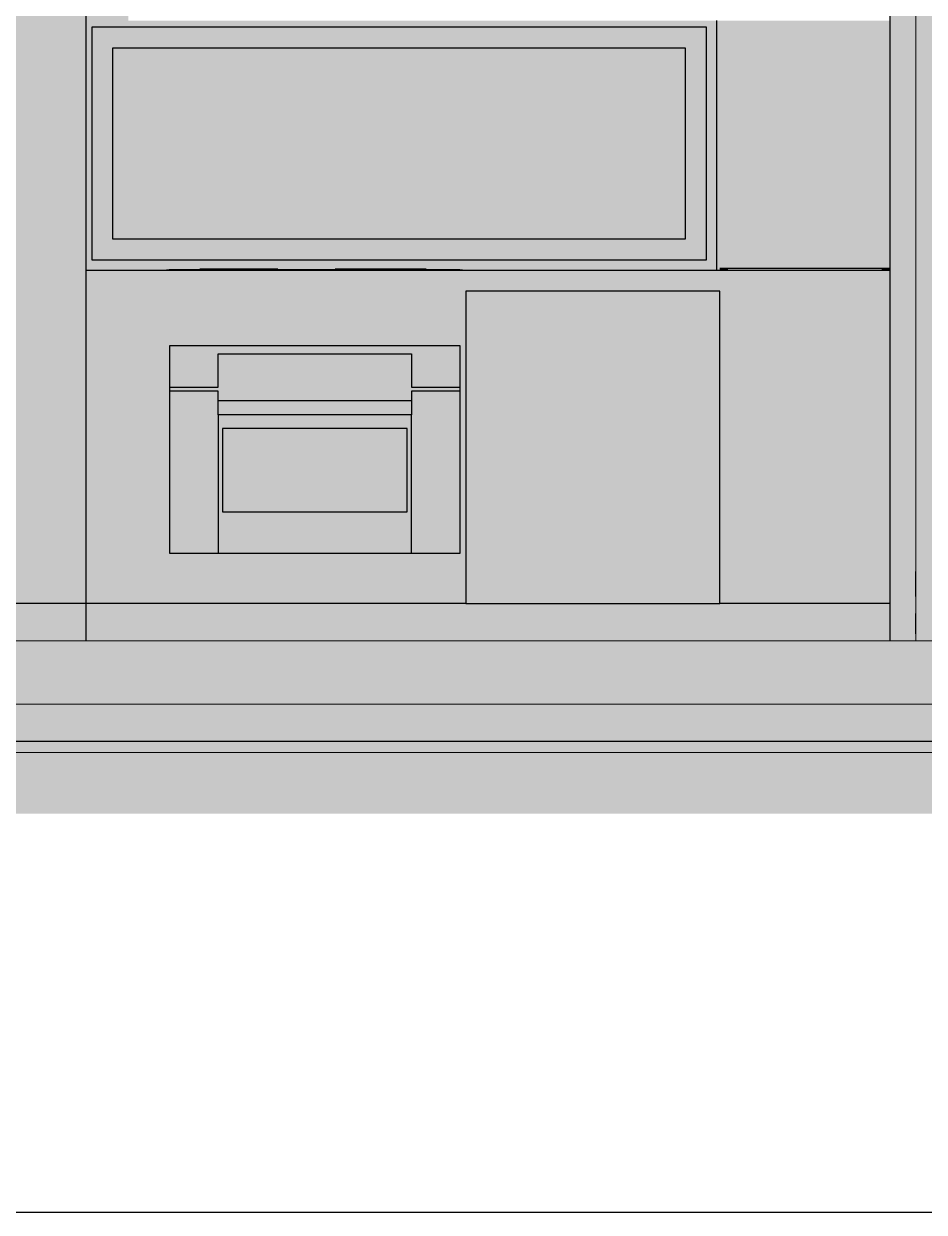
# Model space of a CAD drawing. Header units: millimetres. Extents: x -419 to 20046, y -14642 to 2638.
# Drawn here: x 9912.8 to 10026.3, y -773.4 to -623.5 of the extents above; entities that cross this region are included whole.
import ezdxf

# ---------------------------------------------------------------- set-up
doc = ezdxf.new("R2010")
doc.units = ezdxf.units.MM
for name, color, linetype, true_color in [('PDF6_A$$$FLOOR$$$FURNITURE.3D', 7, 'Continuous', 0xffffff), ('PDF6_A$$$FLOOR$$$RAILINGS.3D', 7, 'Continuous', 0x757575), ('PDF6_A$$$SLAB$$$FLOOR$$$STRUCTURAL.3D', 7, 'Continuous', 0x757575), ('PDF6_A$$$WALL$$$EXTERIOR.3D', 7, 'Continuous', 0x757575), ('PDF6_A$$$WALL$$$INTERIOR.3D', 7, 'Continuous', 0xbfbfbf)]:
    doc.layers.add(name, color=color, linetype=linetype, true_color=true_color)
doc.layers.add('PDF6_Geometry', color=7, linetype='Continuous')

msp = doc.modelspace()

# ---------------------------------------------------------------- hatches: boundary and pattern name
at = {"layer": 'PDF6_A$$$FLOOR$$$FURNITURE.3D', "transparency": 33554559}
for points in [[(9903.029, -681.228), (9903.029, -684.879), (9906.444, -696.626), (9920.675, -696.626), (9920.675, -620.45), (9903.029, -620.45), (9903.029, -669.204), (9903.241, -668.007), (9903.627, -666.493), (9904.128, -665.271), (9904.685, -664.321), (9904.854, -664.112), (9905.29, -663.565), (9905.678, -663.207), (9905.972, -662.963), (9906.242, -662.746), (9906.663, -662.459), (9907.041, -662.252), (9907.336, -662.113), (9907.512, -662.028), (9907.57, -662.003), (9907.754, -661.955), (9907.812, -662.164), (9907.726, -662.62), (9907.492, -663.313), (9907.159, -664.243), (9906.789, -665.409), (9906.433, -666.818), (9906.154, -668.466), (9905.93, -670.227), (9905.746, -671.978), (9905.592, -673.593), (9905.446, -674.946), (9905.279, -676.113), (9905.063, -677.171), (9904.76, -678.199), (9904.342, -679.275), (9903.773, -680.316)], [(9967.755, -669.327), (9967.755, -664.079), (9931.237, -664.079), (9931.237, -669.327), (9937.325, -669.327), (9937.325, -665.13), (9961.67, -665.13), (9961.67, -669.327)], [(9937.325, -669.327), (9931.237, -669.327), (9931.237, -669.854), (9937.325, -669.854), (9937.325, -671.078), (9961.67, -671.078), (9961.67, -669.854), (9967.755, -669.854), (9967.755, -669.327), (9961.67, -669.327), (9961.67, -665.13), (9937.325, -665.13)]]:
    msp.add_hatch(color=256, dxfattribs=at).paths.add_polyline_path(points)
at = {"layer": 'PDF6_A$$$WALL$$$EXTERIOR.3D', "true_color": 0xffffff, "transparency": 33554559}
for points in [[(9572.191, -584.525), (9572.191, -592.525), (10096.007, -592.525), (10098.512, -592.721), (10100.953, -593.308), (10103.271, -594.268), (10105.413, -595.581), (10107.323, -597.211), (10108.953, -599.121), (10110.264, -601.261), (10111.226, -603.581), (10111.811, -606.023), (10112.007, -608.525), (10112.007, -685.325), (10111.811, -687.829), (10111.226, -690.268), (10110.264, -692.589), (10108.953, -694.731), (10107.323, -696.638), (10105.413, -698.268), (10103.271, -699.581), (10100.953, -700.541), (10098.512, -701.128), (10096.007, -701.325), (9572.191, -701.325), (9572.191, -709.325), (10096.007, -709.325), (10099.142, -709.121), (10102.221, -708.508), (10105.191, -707.498), (10108.008, -706.11), (10110.619, -704.366), (10112.98, -702.295), (10115.048, -699.936), (10116.792, -697.326), (10118.18, -694.509), (10119.191, -691.536), (10119.803, -688.457), (10120.007, -685.325), (10120.007, -608.525), (10119.803, -605.393), (10119.191, -602.314), (10118.18, -599.341), (10116.792, -596.526), (10115.048, -593.916), (10112.98, -591.555), (10110.619, -589.483), (10108.008, -587.74), (10105.191, -586.352), (10102.221, -585.344), (10099.142, -584.731), (10096.007, -584.525)], [(9656.675, -701.325), (9768.511, -701.325), (9769.562, -696.076), (9765.888, -696.076), (9765.888, -670.879), (9765.991, -670.63), (9686.379, -670.63), (9686.379, -622.63), (9766.379, -622.63), (9766.379, -670.061), (9766.936, -669.829), (9790.603, -669.829), (9792.647, -658.236), (9798.85, -659.329), (9806.223, -659.329), (9806.223, -622.63), (9886.223, -622.63), (9886.223, -669.325), (9888.675, -669.325), (9888.675, -620.45), (9920.675, -620.45), (9920.675, -622.63), (9926.009, -622.63), (9926.009, -593.8), (9930.786, -593.8), (9930.786, -621.035), (9932.885, -621.035), (9942.102, -608.437), (9942.102, -593.074), (9956.802, -593.074), (9956.802, -608.437), (9966.019, -621.035), (9968.118, -621.035), (9968.118, -593.8), (10022.009, -593.8), (10022.009, -623.134), (10000.115, -623.134), (10000.115, -654.63), (10000.539, -654.63), (10000.539, -654.368), (10022.009, -654.368), (10022.009, -654.63), (10022.009, -701.325), (10022.019, -701.325), (10022.019, -592.525), (9656.675, -592.525)], [(9926.009, -622.63), (9920.675, -622.63), (9920.675, -625.255), (9921.428, -625.255), (9921.428, -623.943), (9998.805, -623.943), (9998.805, -625.255), (10000.115, -625.255), (10000.115, -623.134), (9968.118, -623.134), (9926.009, -623.134)], [(9921.428, -623.943), (9921.428, -626.568), (9924.054, -626.568), (9996.18, -626.568), (9998.805, -626.568), (9998.805, -623.943)], [(9998.805, -653.317), (9998.805, -650.694), (9996.18, -650.694), (9924.054, -650.694), (9921.428, -650.694), (9921.428, -653.317)], [(9920.675, -654.63), (9930.786, -654.63), (9930.786, -654.587), (9931.142, -654.524), (9935.007, -654.524), (9935.007, -654.474), (9944.844, -654.474), (9944.844, -654.524), (9952.078, -654.524), (9952.078, -654.474), (9963.262, -654.474), (9963.525, -654.474), (9963.525, -654.524), (9967.76, -654.524), (9968.118, -654.587), (9968.118, -654.63), (10000.115, -654.63), (10000.115, -652.004), (9998.805, -652.004), (9998.805, -653.317), (9921.428, -653.317), (9921.428, -652.004), (9920.675, -652.004)]]:
    msp.add_hatch(color=7, dxfattribs=at).paths.add_polyline_path(points)

# ---------------------------------------------------------------- linework, layer by layer
at = {"layer": 'PDF6_A$$$FLOOR$$$FURNITURE.3D', "color": 9, "lineweight": 25, "true_color": 0xc8c8c8}
for points in [[(9968.539, -696.626), (9920.675, -696.626), (9920.675, -620.45), (9903.029, -620.45), (9902.765, -620.45)], [(10022.009, -701.325), (10022.009, -696.626), (10022.009, -657.255), (10022.009, -654.63), (9920.675, -654.63)], [(9930.786, -654.587), (9931.142, -654.524), (9967.76, -654.524), (9968.118, -654.587)], [(9968.118, -654.63), (9968.118, -654.587), (9930.786, -654.587), (9930.786, -654.63)], [(9944.844, -654.524), (9944.844, -654.474), (9944.483, -654.474), (9943.46, -654.474), (9942.619, -654.474), (9942.329, -654.474), (9941.502, -654.474), (9940.268, -654.474), (9938.811, -654.474), (9937.355, -654.474), (9936.12, -654.474), (9935.296, -654.474), (9935.007, -654.474), (9935.007, -654.524)], [(9935.296, -654.524), (9935.296, -654.474)], [(9936.12, -654.524), (9936.12, -654.474)], [(9937.355, -654.524), (9937.355, -654.474)], [(9938.811, -654.524), (9938.811, -654.474)], [(9940.268, -654.524), (9940.268, -654.474)], [(9941.502, -654.524), (9941.502, -654.474)], [(9942.329, -654.524), (9942.329, -654.474)], [(9942.619, -654.524), (9942.619, -654.474)], [(9943.46, -654.524), (9943.46, -654.474)], [(9944.483, -654.524), (9944.483, -654.474)], [(9963.525, -654.524), (9963.525, -654.474), (9963.235, -654.474), (9963.101, -654.474), (9962.683, -654.474), (9961.489, -654.474), (9959.7, -654.474), (9957.591, -654.474), (9955.482, -654.474), (9953.693, -654.474), (9952.498, -654.474), (9952.078, -654.474), (9952.078, -654.524)], [(9952.498, -654.524), (9952.498, -654.474)], [(9953.693, -654.524), (9953.693, -654.474)], [(9955.482, -654.524), (9955.482, -654.474)], [(9957.591, -654.524), (9957.591, -654.474)], [(9959.7, -654.524), (9959.7, -654.474)], [(9961.489, -654.524), (9961.489, -654.474)], [(9962.683, -654.524), (9962.683, -654.474)], [(9963.101, -654.524), (9963.101, -654.474)], [(9963.235, -654.524), (9963.235, -654.474)], [(10022.009, -654.368), (10021.928, -654.368), (10021.702, -654.368), (10021.361, -654.368), (10020.958, -654.368), (10001.589, -654.368), (10001.186, -654.368), (10000.846, -654.368), (10000.619, -654.368), (10000.539, -654.368)], [(9931.237, -669.327), (9931.237, -664.079), (9967.755, -664.079), (9967.755, -669.327)], [(9961.67, -671.078), (9937.325, -671.078), (9937.325, -669.854), (9931.237, -669.854)], [(9967.755, -669.854), (9967.755, -690.326), (9961.67, -690.326), (9937.325, -690.326)], [(9937.325, -672.827), (9937.325, -671.078)], [(9961.67, -690.326), (9961.67, -672.827)], [(9920.675, -701.325), (9920.675, -696.626), (9906.444, -696.626)], [(10022.009, -696.626), (10000.539, -696.626)]]:
    msp.add_lwpolyline(points, dxfattribs=at)
for points in [[(9968.539, -657.255), (9968.539, -696.626), (10000.539, -696.626), (10000.539, -657.255)], [(9937.325, -665.13), (9961.67, -665.13), (9961.67, -669.327), (9967.755, -669.327), (9967.755, -669.854), (9961.67, -669.854), (9961.67, -671.078), (9961.67, -672.827), (9937.325, -672.827), (9937.325, -690.326), (9931.237, -690.326), (9931.237, -669.854), (9931.237, -669.327), (9937.325, -669.327)], [(9961.143, -685.075), (9961.143, -674.578), (9937.849, -674.578), (9937.849, -685.075)]]:
    msp.add_lwpolyline(points, close=True, dxfattribs=at)
at = {"layer": 'PDF6_A$$$FLOOR$$$FURNITURE.3D', "lineweight": 0, "transparency": 33554559}
for points in [[(9920.675, -657.255), (10022.009, -657.255), (9920.675, -654.63), (10022.009, -654.63)], [(9968.118, -654.587), (9967.76, -654.524), (9930.786, -654.587), (9931.142, -654.524)], [(9968.118, -654.63), (9968.118, -654.587), (9930.786, -654.63), (9930.786, -654.587)], [(9935.296, -654.524), (9935.296, -654.474), (9935.007, -654.524), (9935.007, -654.474)], [(9936.12, -654.524), (9936.12, -654.474), (9935.296, -654.524), (9935.296, -654.474)], [(9937.355, -654.524), (9937.355, -654.474), (9936.12, -654.524), (9936.12, -654.474)], [(9938.811, -654.524), (9938.811, -654.474), (9937.355, -654.524), (9937.355, -654.474)], [(9940.268, -654.524), (9940.268, -654.474), (9938.811, -654.524), (9938.811, -654.474)], [(9941.502, -654.524), (9941.502, -654.474), (9940.268, -654.524), (9940.268, -654.474)], [(9942.329, -654.524), (9942.329, -654.474), (9941.502, -654.524), (9941.502, -654.474)], [(9942.619, -654.524), (9942.619, -654.474), (9942.329, -654.524), (9942.329, -654.474)], [(9943.46, -654.474), (9942.619, -654.474), (9943.46, -654.524), (9942.619, -654.524)], [(9944.483, -654.524), (9944.483, -654.474), (9943.46, -654.524), (9943.46, -654.474)], [(9944.844, -654.524), (9944.844, -654.474), (9944.483, -654.524), (9944.483, -654.474)], [(9952.078, -654.474), (9952.078, -654.524), (9952.498, -654.474), (9952.498, -654.524)], [(9953.693, -654.524), (9953.693, -654.474), (9952.498, -654.524), (9952.498, -654.474)], [(9955.482, -654.524), (9955.482, -654.474), (9953.693, -654.524), (9953.693, -654.474)], [(9957.591, -654.524), (9957.591, -654.474), (9955.482, -654.524), (9955.482, -654.474)], [(9959.7, -654.524), (9959.7, -654.474), (9957.591, -654.524), (9957.591, -654.474)], [(9961.489, -654.524), (9961.489, -654.474), (9959.7, -654.524), (9959.7, -654.474)], [(9962.683, -654.524), (9962.683, -654.474), (9961.489, -654.524), (9961.489, -654.474)], [(9962.683, -654.474), (9962.683, -654.524), (9963.101, -654.474), (9963.101, -654.524)], [(9963.235, -654.474), (9963.101, -654.474), (9963.235, -654.524), (9963.101, -654.524)], [(9963.525, -654.524), (9963.525, -654.474), (9963.235, -654.524), (9963.235, -654.474)], [(10000.619, -654.63), (10000.619, -654.368), (10000.539, -654.63), (10000.539, -654.368)], [(10000.846, -654.63), (10000.846, -654.368), (10000.619, -654.63), (10000.619, -654.368)], [(10001.186, -654.63), (10001.186, -654.368), (10000.846, -654.63), (10000.846, -654.368)], [(10001.589, -654.63), (10001.589, -654.368), (10001.186, -654.63), (10001.186, -654.368)], [(10020.958, -654.63), (10020.958, -654.368), (10001.589, -654.63), (10001.589, -654.368)], [(10021.361, -654.63), (10021.361, -654.368), (10020.958, -654.63), (10020.958, -654.368)], [(10021.702, -654.63), (10021.702, -654.368), (10021.361, -654.63), (10021.361, -654.368)], [(10021.928, -654.63), (10021.928, -654.368), (10021.702, -654.63), (10021.702, -654.368)], [(10022.009, -654.63), (10022.009, -654.368), (10021.928, -654.63), (10021.928, -654.368)], [(9920.675, -696.626), (9968.539, -696.626), (9920.675, -657.255), (9968.539, -657.255)], [(10000.539, -696.626), (10000.539, -657.255), (9968.539, -696.626), (9968.539, -657.255)], [(10000.539, -696.626), (10022.009, -696.626), (10000.539, -657.255), (10022.009, -657.255)], [(9931.237, -690.326), (9931.237, -664.079), (9967.755, -690.326), (9967.755, -664.079)], [(9937.325, -690.326), (9937.325, -669.854), (9931.237, -690.326), (9931.237, -669.854)], [(9961.67, -672.827), (9961.67, -671.078), (9937.325, -672.827), (9937.325, -671.078)], [(9967.755, -690.326), (9967.755, -669.854), (9961.67, -690.326), (9961.67, -669.854)], [(9961.67, -672.827), (9937.325, -672.827), (9961.67, -690.326), (9937.325, -690.326)], [(9937.849, -674.578), (9961.143, -674.578), (9937.849, -685.075), (9961.143, -685.075)], [(9961.143, -685.075), (9961.143, -674.578), (9937.849, -685.075), (9937.849, -674.578)], [(9920.675, -696.626), (9906.444, -696.626), (9920.675, -701.325), (9907.812, -701.325)], [(9968.539, -696.626), (9920.675, -696.626), (9968.539, -701.325), (9920.675, -701.325)], [(9968.539, -696.626), (9968.539, -701.325), (10000.539, -696.626), (10000.539, -701.325)], [(10022.009, -696.626), (10000.539, -696.626), (10022.009, -701.325), (10000.539, -701.325)]]:
    msp.add_solid(points, dxfattribs=at)
at = {"layer": 'PDF6_A$$$FLOOR$$$RAILINGS.3D', "color": 7, "lineweight": 13}
for points in [[(9922.403, -701.325), (9916.003, -701.325)], [(9935.203, -701.325), (9928.803, -701.325)], [(9948.003, -701.325), (9941.603, -701.325)], [(9960.803, -701.325), (9954.403, -701.325)], [(9973.603, -701.325), (9967.203, -701.325)], [(9986.403, -701.325), (9980.003, -701.325)], [(9999.203, -701.325), (9992.803, -701.325)], [(10012.003, -701.325), (10005.603, -701.325)], [(10024.803, -701.325), (10018.403, -701.325)], [(9922.433, -709.327), (9916.033, -709.327)], [(9935.233, -709.327), (9928.833, -709.327)], [(9948.033, -709.327), (9941.633, -709.327)], [(9960.834, -709.327), (9954.434, -709.327)], [(9973.634, -709.327), (9967.234, -709.327)], [(9986.434, -709.327), (9980.034, -709.327)], [(9999.234, -709.327), (9992.834, -709.327)], [(10012.034, -709.327), (10005.634, -709.327)], [(10024.834, -709.327), (10018.434, -709.327)]]:
    msp.add_lwpolyline(points, dxfattribs=at)
at = {"layer": 'PDF6_A$$$FLOOR$$$RAILINGS.3D', "lineweight": 9}
msp.add_lwpolyline([(9467.941, -709.327), (10322.545, -709.327)], dxfattribs=at)
at = {"layer": 'PDF6_A$$$FLOOR$$$RAILINGS.3D', "color": 7, "lineweight": 0, "true_color": 0xffffff, "transparency": 33554559}
msp.add_solid([(9467.941, -723.115), (9467.941, -709.327), (10322.545, -723.115), (10322.545, -709.327)], dxfattribs=at)
at = {"layer": 'PDF6_A$$$SLAB$$$FLOOR$$$STRUCTURAL.3D', "color": 7, "lineweight": 18}
msp.add_lwpolyline([(10141.341, -715.382), (10141.341, -709.327), (9572.191, -709.327), (9489.341, -709.327), (9489.341, -715.382), (9572.191, -715.382)], close=True, dxfattribs=at)
at = {"layer": 'PDF6_A$$$SLAB$$$FLOOR$$$STRUCTURAL.3D', "color": 253, "lineweight": 25, "true_color": 0xa5a5a5}
msp.add_lwpolyline([(9489.341, -713.991), (9572.191, -713.991), (10141.341, -713.991)], dxfattribs=at)
at = {"layer": 'PDF6_A$$$SLAB$$$FLOOR$$$STRUCTURAL.3D', "color": 7, "lineweight": 0, "true_color": 0xffffff, "transparency": 33554559}
msp.add_solid([(9572.191, -715.382), (10141.341, -715.382), (9572.191, -709.327), (10141.341, -709.327)], dxfattribs=at)
at = {"layer": 'PDF6_A$$$WALL$$$EXTERIOR.3D', "color": 7, "lineweight": 18}
for points in [[(10120.007, -608.525), (10120.007, -685.325), (10119.803, -688.457), (10119.191, -691.536), (10118.18, -694.509), (10116.792, -697.326), (10115.048, -699.936), (10112.98, -702.295), (10110.619, -704.366), (10108.008, -706.11), (10105.191, -707.498), (10102.221, -708.508), (10099.142, -709.121), (10096.007, -709.325), (9572.191, -709.325)], [(9653.441, -701.325), (10025.254, -701.325), (10027.353, -701.325), (10073.95, -701.325), (10096.007, -701.325), (10098.512, -701.128), (10100.953, -700.541), (10103.271, -699.581), (10105.413, -698.268), (10107.323, -696.638), (10108.953, -694.731), (10110.264, -692.589), (10111.226, -690.268), (10111.811, -687.829), (10112.007, -685.325), (10112.007, -608.525)]]:
    msp.add_lwpolyline(points, dxfattribs=at)
at = {"layer": 'PDF6_A$$$WALL$$$EXTERIOR.3D', "color": 9, "lineweight": 25, "true_color": 0xc8c8c8}
msp.add_lwpolyline([(10000.115, -623.134), (10000.115, -654.63)], dxfattribs=at)
for points in [[(9921.428, -653.317), (9921.428, -652.004), (9921.428, -625.255), (9921.428, -623.943), (9998.805, -623.943), (9998.805, -625.255), (9998.805, -652.004), (9998.805, -653.317)], [(9996.18, -626.568), (9996.18, -650.694), (9924.054, -650.694), (9924.054, -626.568)]]:
    msp.add_lwpolyline(points, close=True, dxfattribs=at)
at = {"layer": 'PDF6_A$$$WALL$$$EXTERIOR.3D', "color": 7, "lineweight": 0, "true_color": 0xffffff, "transparency": 33554559}
for points in [[(9920.675, -652.004), (9921.428, -652.004), (9920.675, -625.255), (9921.428, -625.255)], [(9998.805, -625.255), (9998.805, -652.004), (10000.115, -625.255), (10000.115, -652.004)], [(9924.054, -626.568), (9921.428, -626.568), (9924.054, -650.694), (9921.428, -650.694)], [(9924.054, -650.694), (9996.18, -650.694), (9924.054, -626.568), (9996.18, -626.568)], [(9996.18, -650.694), (9998.805, -650.694), (9996.18, -626.568), (9998.805, -626.568)]]:
    msp.add_solid(points, dxfattribs=at)
at = {"layer": 'PDF6_A$$$WALL$$$INTERIOR.3D', "color": 7, "lineweight": 18}
msp.add_lwpolyline([(10022.019, -592.525), (10022.019, -593.621), (10022.019, -595.289), (10025.254, -595.289), (10025.254, -701.325)], dxfattribs=at)
at = {"layer": 'PDF6_A$$$WALL$$$INTERIOR.3D', "color": 9, "lineweight": 25, "true_color": 0xc8c8c8}
for points in [[(10022.019, -701.325), (10022.019, -595.289)], [(10025.247, -695.734), (10025.247, -692.584)], [(10025.247, -700.425), (10025.247, -697.885)]]:
    msp.add_lwpolyline(points, dxfattribs=at)
at = {"layer": 'PDF6_A$$$WALL$$$INTERIOR.3D', "lineweight": 9}
for points in [[(10025.247, -622.612), (10025.247, -626.052)], [(10025.247, -628.201), (10025.247, -630.363)], [(10025.247, -667.783), (10025.247, -665.621)], [(10025.247, -673.371), (10025.247, -669.932)], [(10025.247, -678.963), (10025.247, -675.523)], [(10025.247, -684.554), (10025.247, -681.114)], [(10025.247, -690.145), (10025.247, -686.703)], [(10025.247, -692.584), (10025.247, -692.294)]]:
    msp.add_lwpolyline(points, dxfattribs=at)
at = {"layer": 'PDF6_A$$$WALL$$$INTERIOR.3D', "color": 7, "lineweight": 0, "true_color": 0xffffff, "transparency": 33554559}
for points in [[(10027.353, -701.325), (10027.353, -594.659), (10025.254, -701.325), (10025.254, -594.659)], [(10025.254, -701.325), (10025.254, -595.289), (10022.019, -701.325), (10022.019, -595.289)]]:
    msp.add_solid(points, dxfattribs=at)
at = {"layer": 'PDF6_Geometry', "lineweight": 25}
msp.add_lwpolyline([(10877.795, 209.325), (9456.692, 209.325), (9456.692, -773.353), (10877.795, -773.353)], close=True, dxfattribs=at)

doc.saveas('drawing.dxf')
